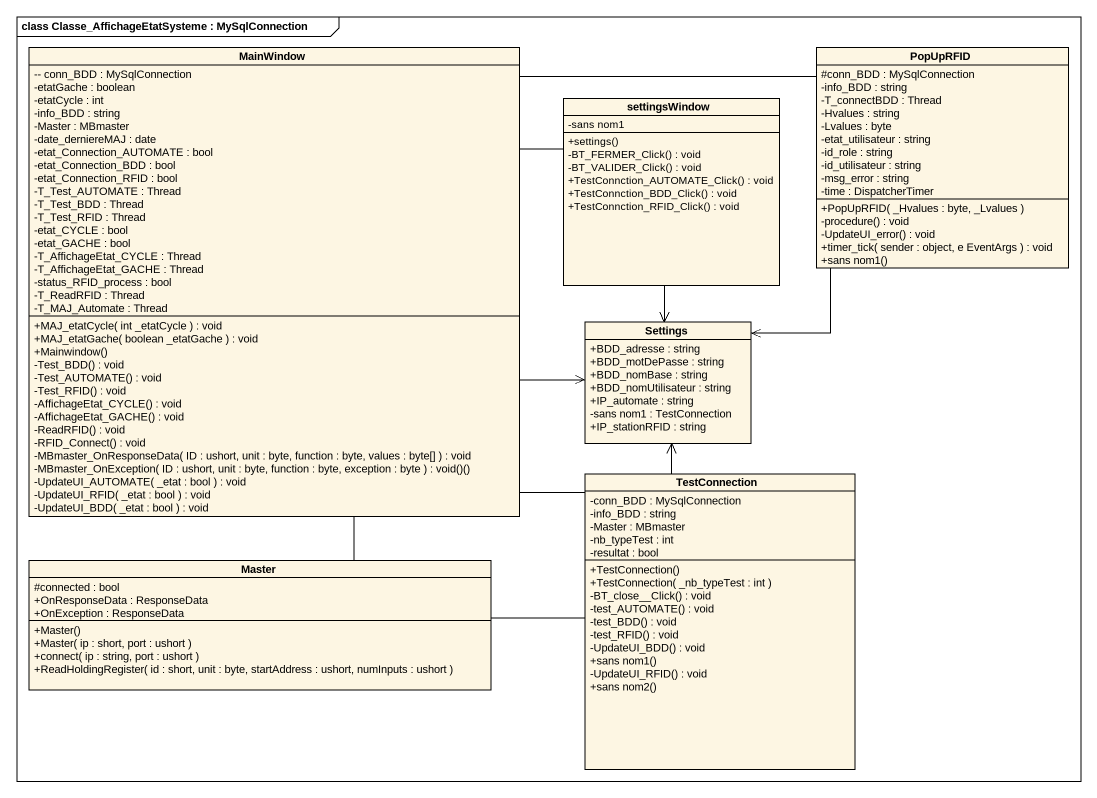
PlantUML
@startuml
mainframe class Classe_AffichageEtatSysteme : MySqlConnection
hide circle
hide empty members
skinparam classAttributeIconSize 0
class MainWindow {
  ~-- conn_BDD : MySqlConnection
  -etatGache : boolean
  -etatCycle : int
  -info_BDD : string
  -Master : MBmaster
  -date_derniereMAJ : date
  -etat_Connection_AUTOMATE : bool
  -etat_Connection_BDD : bool
  -etat_Connection_RFID : bool
  -T_Test_AUTOMATE : Thread
  -T_Test_BDD : Thread
  -T_Test_RFID : Thread
  -etat_CYCLE : bool
  -etat_GACHE : bool
  -T_AffichageEtat_CYCLE : Thread
  -T_AffichageEtat_GACHE : Thread
  -status_RFID_process : bool
  -T_ReadRFID : Thread
  -T_MAJ_Automate : Thread
  +MAJ_etatCycle( int _etatCycle ) : void
  +MAJ_etatGache( boolean _etatGache ) : void
  +Mainwindow()
  -Test_BDD() : void
  -Test_AUTOMATE() : void
  -Test_RFID() : void
  -AffichageEtat_CYCLE() : void
  -AffichageEtat_GACHE() : void
  -ReadRFID() : void
  -RFID_Connect() : void
  -MBmaster_OnResponseData( ID : ushort, unit : byte, function : byte, values : byte[] ) : void
  -MBmaster_OnException( ID : ushort, unit : byte, function : byte, exception : byte ) : void()()
  -UpdateUI_AUTOMATE( _etat : bool ) : void
  -UpdateUI_RFID( _etat : bool ) : void
  -UpdateUI_BDD( _etat : bool ) : void
}
class PopUpRFID {
  #conn_BDD : MySqlConnection
  -info_BDD : string
  -T_connectBDD : Thread
  -Hvalues : string
  -Lvalues : byte
  -etat_utilisateur : string
  -id_role : string
  -id_utilisateur : string
  -msg_error : string
  -time : DispatcherTimer
  +PopUpRFID( _Hvalues : byte, _Lvalues )
  -procedure() : void
  -UpdateUI_error() : void
  +timer_tick( sender : object, e EventArgs ) : void
  +sans nom1()
}
class settingsWindow {
  -sans nom1
  +settings()
  -BT_FERMER_Click() : void
  -BT_VALIDER_Click() : void
  +TestConnction_AUTOMATE_Click() : void
  +TestConnction_BDD_Click() : void
  +TestConnction_RFID_Click() : void
}
class Settings {
  +BDD_adresse : string
  +BDD_motDePasse : string
  +BDD_nomBase : string
  +BDD_nomUtilisateur : string
  +IP_automate : string
  -sans nom1 : TestConnection
  +IP_stationRFID : string
}
class TestConnection {
  -conn_BDD : MySqlConnection
  -info_BDD : string
  -Master : MBmaster
  -nb_typeTest : int
  -resultat : bool
  +TestConnection()
  +TestConnection( _nb_typeTest : int )
  -BT_close__Click() : void
  -test_AUTOMATE() : void
  -test_BDD() : void
  -test_RFID() : void
  -UpdateUI_BDD() : void
  +sans nom1()
  -UpdateUI_RFID() : void
  +sans nom2()
}
class Master {
  #connected : bool
  +OnResponseData : ResponseData
  +OnException : ResponseData
  +Master()
  +Master( ip : short, port : ushort )
  +connect( ip : string, port : ushort )
  +ReadHoldingRegister( id : short, unit : byte, startAddress : ushort, numInputs : ushort )
}
MainWindow -right- PopUpRFID
MainWindow -right- settingsWindow
MainWindow -right-> Settings
MainWindow -- TestConnection
MainWindow -- Master
PopUpRFID --> Settings
settingsWindow --> Settings
TestConnection -up-> Settings
Master -right- TestConnection
@enduml
